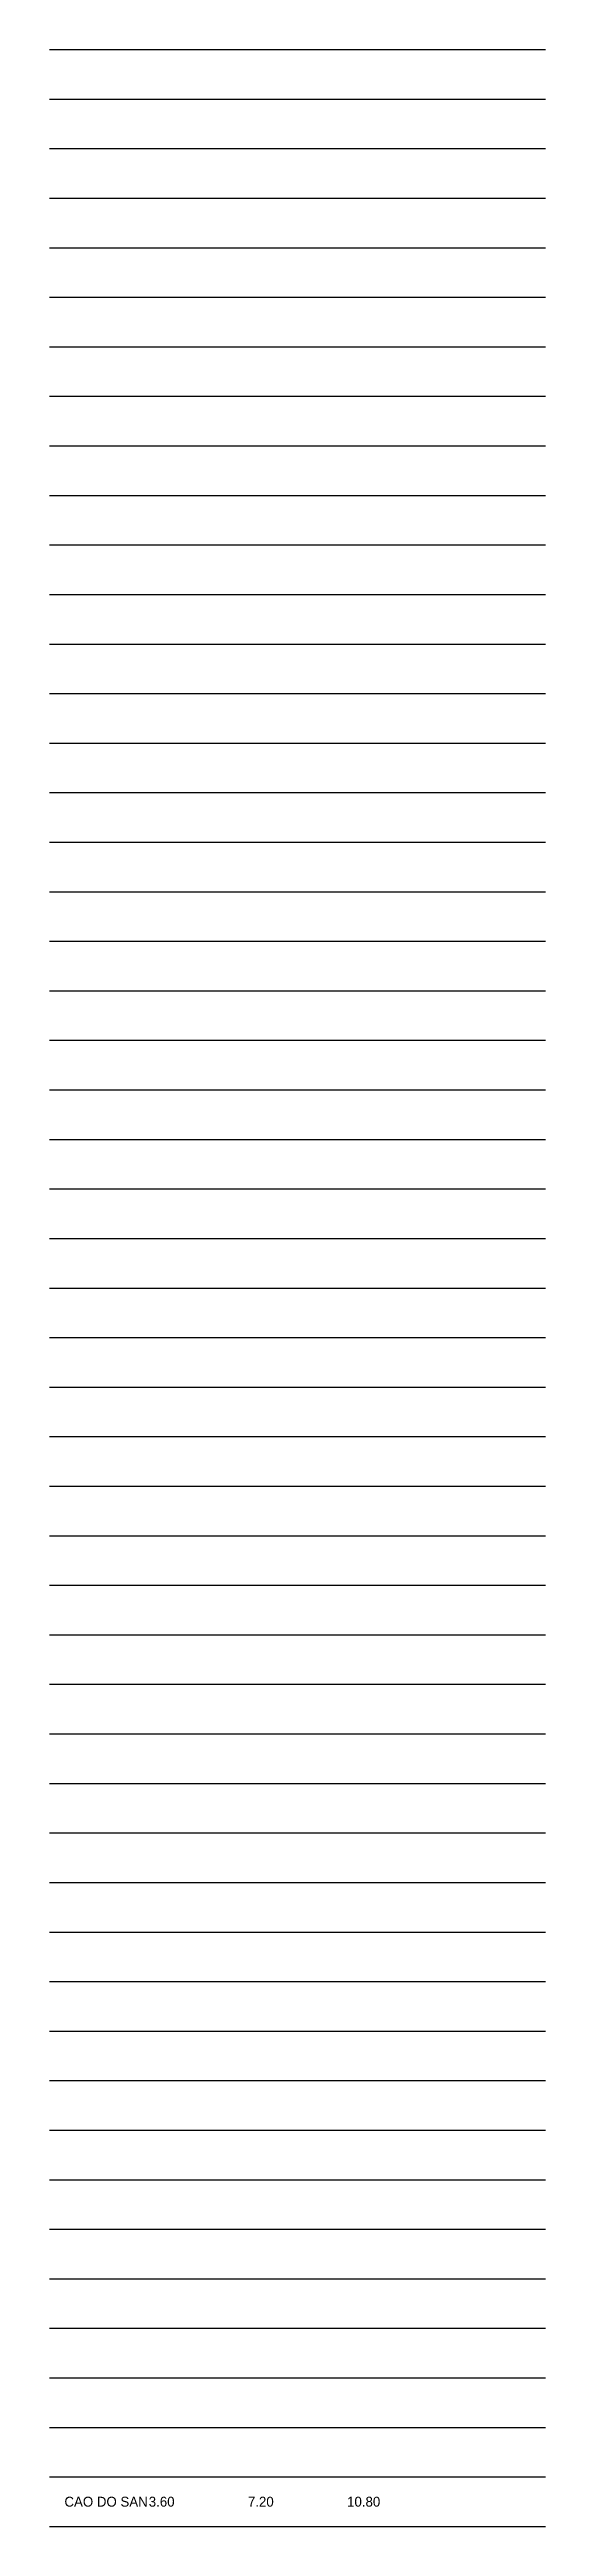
# Model space of a CAD drawing. Header units: metres. Extents: x 0 to 10, y 0 to 50.
import ezdxf

# ---------------------------------------------------------------- set-up
doc = ezdxf.new("R2010")
doc.units = ezdxf.units.M

msp = doc.modelspace()

# ---------------------------------------------------------------- linework, layer by layer
for p, q in [((0, 50), (10, 50)), ((0, 49), (10, 49)), ((0, 48), (10, 48)), ((0, 47), (10, 47)), ((0, 46), (10, 46)), ((0, 45), (10, 45)), ((0, 44), (10, 44)), ((0, 43), (10, 43)), ((0, 42), (10, 42)), ((0, 41), (10, 41)), ((0, 40), (10, 40)), ((0, 39), (10, 39)), ((0, 38), (10, 38)), ((0, 37), (10, 37)), ((0, 36), (10, 36)), ((0, 35), (10, 35)), ((0, 34), (10, 34)), ((0, 33), (10, 33)), ((0, 32), (10, 32)), ((0, 31), (10, 31)), ((0, 30), (10, 30)), ((0, 29), (10, 29)), ((0, 28), (10, 28)), ((0, 27), (10, 27)), ((0, 26), (10, 26)), ((0, 25), (10, 25)), ((0, 24), (10, 24)), ((0, 23), (10, 23)), ((0, 22), (10, 22)), ((0, 21), (10, 21)), ((0, 20), (10, 20)), ((0, 19), (10, 19)), ((0, 18), (10, 18)), ((0, 17), (10, 17)), ((0, 16), (10, 16)), ((0, 15), (10, 15)), ((0, 14), (10, 14)), ((0, 13), (10, 13)), ((0, 12), (10, 12)), ((0, 11), (10, 11)), ((0, 10), (10, 10)), ((0, 9), (10, 9)), ((0, 8), (10, 8)), ((0, 7), (10, 7)), ((0, 6), (10, 6)), ((0, 5), (10, 5)), ((0, 4), (10, 4)), ((0, 3), (10, 3)), ((0, 2), (10, 2)), ((0, 1), (10, 1)), ((0, 0), (10, 0))]:
    msp.add_line(p, q)

# ---------------------------------------------------------------- texts
for s, p in [('CAO DO SAN', (0.3, 0.4)), ('3.60', (2, 0.4)), ('7.20', (4, 0.4)), ('10.80', (6, 0.4))]:
    msp.add_text(s, height=0.2).set_placement(p)

doc.saveas('drawing.dxf')
